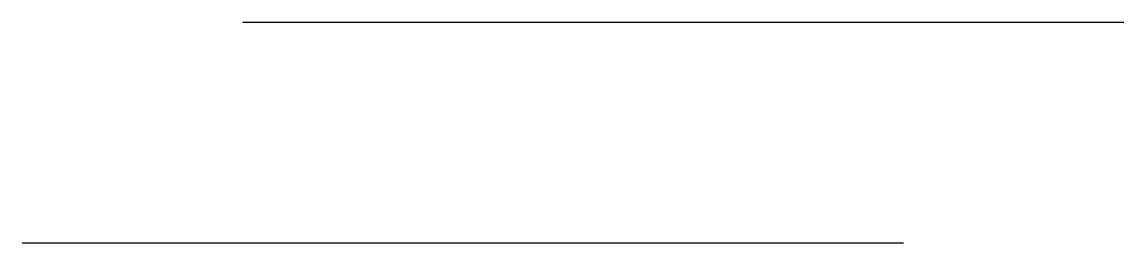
# Model space of a CAD drawing. Header units: millimetres. Extents: x 0 to 50, y 0 to 10.
import ezdxf

# ---------------------------------------------------------------- set-up
doc = ezdxf.new("R2010")
doc.units = ezdxf.units.MM
doc.layers.get('0').update_dxf_attribs({"linetype": 'CONTINUOUS', "lineweight": 25, "true_color": 0xffffff})
doc.layers.add('layer 1', color=6, linetype='CONTINUOUS', lineweight=25, true_color=0xff00ff)

msp = doc.modelspace()

# ---------------------------------------------------------------- linework, layer by layer
msp.add_line((0, 0), (40, 0))
at = {"layer": 'layer 1'}
msp.add_line((10, 10), (50, 10), dxfattribs=at)

doc.saveas('drawing.dxf')
